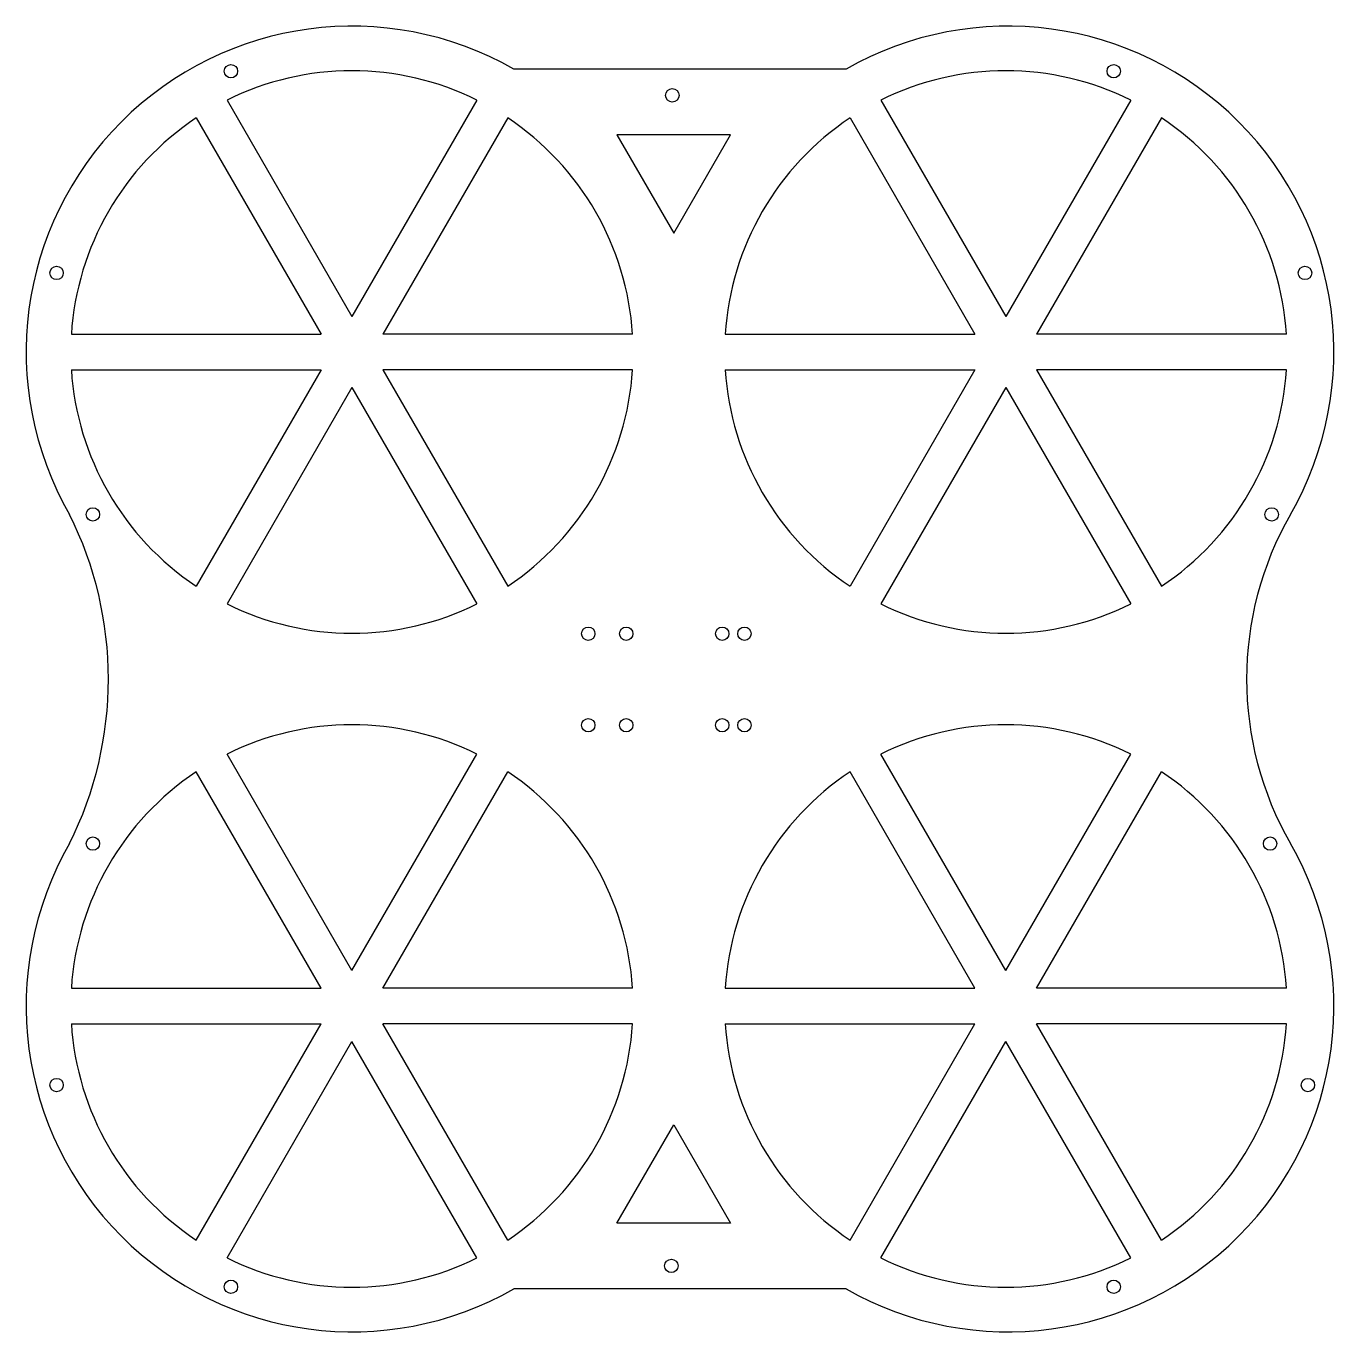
# Model space of a CAD drawing. Header units: millimetres. Extents: x 1434 to 2020, y 2819 to 3404.
import ezdxf

# ---------------------------------------------------------------- set-up
doc = ezdxf.new("R2010")
doc.units = ezdxf.units.MM

msp = doc.modelspace()

# ---------------------------------------------------------------- linework, layer by layer
for p, q in [((1801.05, 3384.63), (1652.05, 3384.63)), ((1523.58, 3370.79), (1579.55, 3273.84)), ((1635.52, 3370.79), (1579.55, 3273.84)), ((1816.58, 3370.79), (1872.55, 3273.84)), ((1928.52, 3370.79), (1872.55, 3273.84)), ((1509.77, 3362.82), (1565.74, 3265.87)), ((1649.33, 3362.82), (1593.36, 3265.87)), ((1802.77, 3362.82), (1858.74, 3265.87)), ((1942.33, 3362.82), (1886.36, 3265.87)), ((1453.8, 3265.87), (1565.74, 3265.87)), ((1705.3, 3265.87), (1593.36, 3265.87)), ((1746.8, 3265.87), (1858.74, 3265.87)), ((1998.3, 3265.87), (1886.36, 3265.87)), ((1453.8, 3249.93), (1565.74, 3249.93)), ((1565.74, 3249.93), (1509.77, 3152.99)), ((1593.36, 3249.93), (1649.33, 3152.99)), ((1705.3, 3249.93), (1593.36, 3249.93)), ((1746.8, 3249.93), (1858.74, 3249.93)), ((1858.74, 3249.93), (1802.77, 3152.99)), ((1998.3, 3249.93), (1886.36, 3249.93)), ((1886.36, 3249.93), (1942.33, 3152.99)), ((1579.55, 3241.96), (1523.58, 3145.01)), ((1579.55, 3241.96), (1635.52, 3145.01)), ((1872.55, 3241.96), (1816.58, 3145.01)), ((1872.55, 3241.96), (1928.52, 3145.01)), ((1579.55, 2980.84), (1523.58, 3077.79)), ((1579.55, 2980.84), (1635.52, 3077.79)), ((1872.55, 2980.84), (1816.58, 3077.79)), ((1872.55, 2980.84), (1928.52, 3077.79)), ((1565.74, 2972.87), (1509.77, 3069.82)), ((1593.36, 2972.87), (1649.33, 3069.82)), ((1858.74, 2972.87), (1802.77, 3069.82)), ((1886.36, 2972.87), (1942.33, 3069.82)), ((1453.8, 2972.87), (1565.74, 2972.87)), ((1705.3, 2972.87), (1593.36, 2972.87)), ((1746.8, 2972.87), (1858.74, 2972.87)), ((1998.3, 2972.87), (1886.36, 2972.87)), ((1453.8, 2956.93), (1565.74, 2956.93)), ((1509.77, 2859.99), (1565.74, 2956.93)), ((1649.33, 2859.99), (1593.36, 2956.93)), ((1705.3, 2956.93), (1593.36, 2956.93)), ((1746.8, 2956.93), (1858.74, 2956.93)), ((1802.77, 2859.99), (1858.74, 2956.93)), ((1942.33, 2859.99), (1886.36, 2956.93)), ((1998.3, 2956.93), (1886.36, 2956.93)), ((1523.58, 2852.01), (1579.55, 2948.96)), ((1635.52, 2852.01), (1579.55, 2948.96)), ((1816.58, 2852.01), (1872.55, 2948.96)), ((1928.52, 2852.01), (1872.55, 2948.96)), ((1801.05, 2838.18), (1652.05, 2838.18))]:
    msp.add_line(p, q)
for points in [[(1723.72, 3311.09), (1749.2, 3355.22), (1698.24, 3355.22)], [(1723.72, 2911.71), (1749.2, 2867.58), (1698.24, 2867.58)]]:
    msp.add_lwpolyline(points, close=True)
for centre in [(1525.32, 3383.71), (1920.9, 3383.71), (1723.11, 3372.9), (1447.21, 3293.32), (2006.62, 3293.32), (1463.46, 3185.15), (1991.69, 3185.15), (1685.45, 3131.69), (1702.45, 3131.69), (1745.45, 3131.69), (1755.45, 3131.69), (1685.45, 3090.69), (1702.45, 3090.69), (1745.45, 3090.69), (1755.45, 3090.69), (1463.46, 3037.65), (1990.99, 3037.65), (1447.21, 2929.48), (2007.93, 2929.48), (1722.67, 2848.47), (1525.32, 2839.09), (1920.9, 2839.09)]:
    msp.add_circle(centre, 3)
for centre, radius, start, end in [((1579.55, 3257.9), 146, 60.22478, 209.88716), ((1873.55, 3257.9), 146, 330.11284, 119.77522), ((1579.55, 3257.9), 126, 63.62754, 116.37246), ((1872.55, 3257.9), 126, 63.62754, 116.37246), ((1579.55, 3257.9), 126, 123.62754, 176.37246), ((1579.55, 3257.9), 126, 3.62754, 56.37246), ((1872.55, 3257.9), 126, 123.62754, 176.37246), ((1872.55, 3257.9), 126, 3.62754, 56.37246), ((1579.55, 3257.9), 126, 183.62754, 236.37246), ((1579.55, 3257.9), 126, 303.62754, 356.37246), ((1872.55, 3257.9), 126, 183.62754, 236.37246), ((1872.55, 3257.9), 126, 303.62754, 356.37246), ((1305.77, 3111.4), 164.64, 333.38853, 26.61147), ((2128.45, 3111.4), 148, 150.11284, 209.88716), ((1579.55, 3257.9), 126, 243.62754, 296.37246), ((1872.55, 3257.9), 126, 243.62754, 296.37246), ((1579.55, 2964.9), 126, 63.62754, 116.37246), ((1872.55, 2964.9), 126, 63.62754, 116.37246), ((1579.55, 2964.9), 126, 123.62754, 176.37246), ((1579.55, 2964.9), 126, 3.62754, 56.37246), ((1872.55, 2964.9), 126, 123.62754, 176.37246), ((1872.55, 2964.9), 126, 3.62754, 56.37246), ((1579.55, 2964.9), 146, 150.11284, 299.77522), ((1873.55, 2964.9), 146, 240.22478, 29.88716), ((1579.55, 2964.9), 126, 183.62754, 236.37246), ((1579.55, 2964.9), 126, 303.62754, 356.37246), ((1872.55, 2964.9), 126, 183.62754, 236.37246), ((1872.55, 2964.9), 126, 303.62754, 356.37246), ((1579.55, 2964.9), 126, 243.62754, 296.37246), ((1872.55, 2964.9), 126, 243.62754, 296.37246)]:
    msp.add_arc(centre, radius, start, end)

doc.saveas('drawing.dxf')
